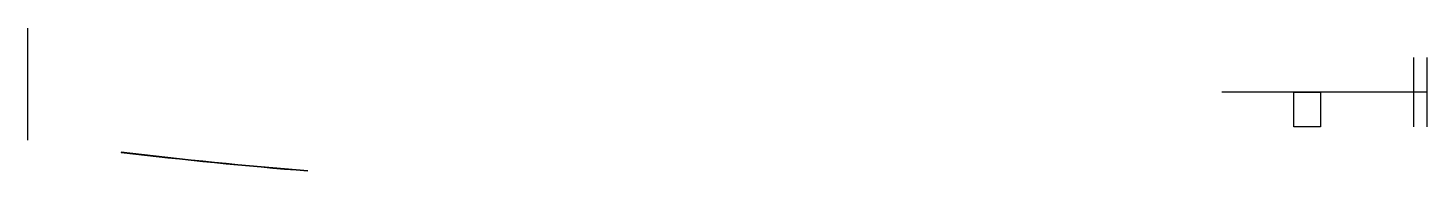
# Model space of a CAD drawing. Header units: millimetres. Extents: x 0 to 525, y -29 to 24.
import ezdxf

# ---------------------------------------------------------------- set-up
doc = ezdxf.new("R2010")
doc.units = ezdxf.units.MM
doc.header["$MEASUREMENT"] = 0

msp = doc.modelspace()

# ---------------------------------------------------------------- linework, layer by layer
msp.add_line((525, 0), (448, 0))
msp.add_lwpolyline([(475, 0), (485, 0), (485, -13), (475, -13)], close=True)
at = {"extrusion": (-1, 0, 6.12323e-17)}
for centre in [(0, 0, -520), (0, 0, -525)]:
    msp.add_arc(centre, 13, 0, 180, dxfattribs=at)
msp.add_rational_spline([(0, -18), (0, -18, 24), (0, 0, 24), (0, 24, 24), (0, 24)], [1, 0.707106781187, 1, 0.707106781187, 1], degree=2, knots=[0, 0, 0, 1.570796, 1.570796, 3.141593, 3.141593, 3.141593])
msp.add_open_spline([(35, -22.46, 2.5), (58.26, -25.25, 2.5), (81.63, -27.59, 2.5), (105, -29.45, 2.5), (105, -29.48, 1.67), (105, -29.49, 0.83), (105, -29.49), (81.62, -27.63), (58.29, -25.31), (35, -22.53), (35, -22.53, 0.83), (35, -22.51, 1.67), (35, -22.46, 2.5)], degree=3, knots=[0, 0, 0, 0, 70.34013, 70.34013, 70.34013, 72.840453, 72.840453, 72.840453, 143.20171, 143.20171, 143.20171, 145.702608, 145.702608, 145.702608, 145.702608])

doc.saveas('drawing.dxf')
